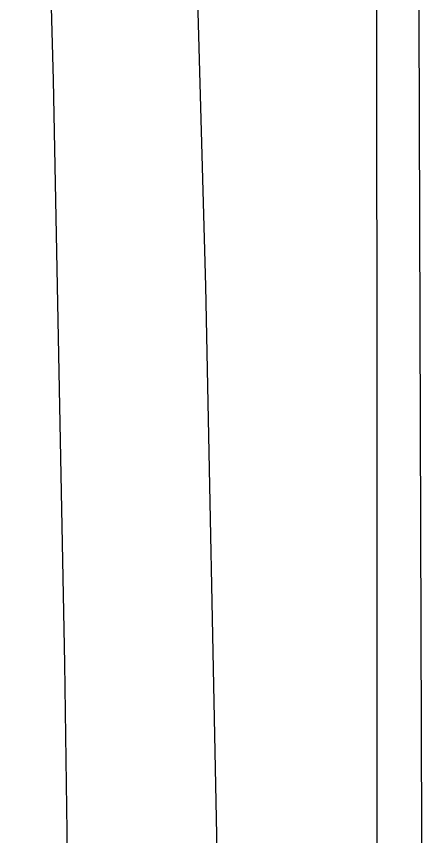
# Model space of a CAD drawing. Extents: x 398 to 509, y 623 to 780.
# Drawn here: x 505.61 to 508.85, y 699.35 to 705.87 of the extents above; entities that cross this region are included whole.
import ezdxf

# ---------------------------------------------------------------- set-up
doc = ezdxf.new("R2010")
doc.units = 0
doc.header["$MEASUREMENT"] = 0
doc.layers.add('1', color=4, linetype='Continuous')

# ---------------------------------------------------------------- blocks, each defined once
blk = doc.blocks.new('2018 PRISM')
at = {"layer": '1', "color": 6, "linetype": 'Continuous', "lineweight": 25, "flags": 128}
blk.add_lwpolyline([(110.0229, 2.8897), (110.1457, 15.0961), (110.2273, 27.2681), (110.268, 39.4401), (110.268, 51.6121), (110.2273, 63.7841), (110.1457, 75.9561), (110.0229, 88.1624)], dxfattribs=at)
at = {"layer": '1', "linetype": 'Continuous', "lineweight": 25, "flags": 128}
for points in [[(109.8499, 88.0748), (109.8499, 88.0748), (109.8631, 82.4211), (109.8967, 59.5968), (109.8997, 36.7726), (109.8839, 19.8482), (109.8499, 2.9773), (109.8499, 2.9773)], [(107.3054, 86.1671), (107.5939, 81.8135), (107.8483, 77.4578), (108.0689, 73.0999), (108.2559, 68.7402), (108.41, 64.3793), (108.5314, 60.0174), (108.6207, 55.6549), (108.6782, 51.2916), (108.704, 46.9281), (108.6983, 42.5646), (108.6569, 37.8534), (108.5786, 33.1426), (108.4629, 28.4325), (108.3094, 23.7236), (108.1174, 19.0112), (107.8863, 14.3004), (107.6158, 9.5917), (107.3054, 4.8856)], [(107.4117, 57.0172), (107.3226, 61.6567), (107.1942, 66.2951), (107.0266, 70.9324)], [(107.4417, 36.3049), (107.469, 38.3977), (107.4888, 40.5287), (107.5011, 42.6979), (107.5043, 43.7338), (107.5058, 44.7783), (107.5056, 45.8312), (107.5038, 46.8708), (107.5007, 47.842), (107.4918, 49.6046), (107.4784, 51.4034), (107.4606, 53.2384), (107.4384, 55.1097), (107.4117, 57.0172)]]:
    blk.add_lwpolyline(points, dxfattribs=at)

msp = doc.modelspace()

# ---------------------------------------------------------------- block references
at = {"layer": '1'}
msp.add_blockref('2018 PRISM', (398.5801, 643.7055), dxfattribs=at)

doc.saveas('drawing.dxf')
